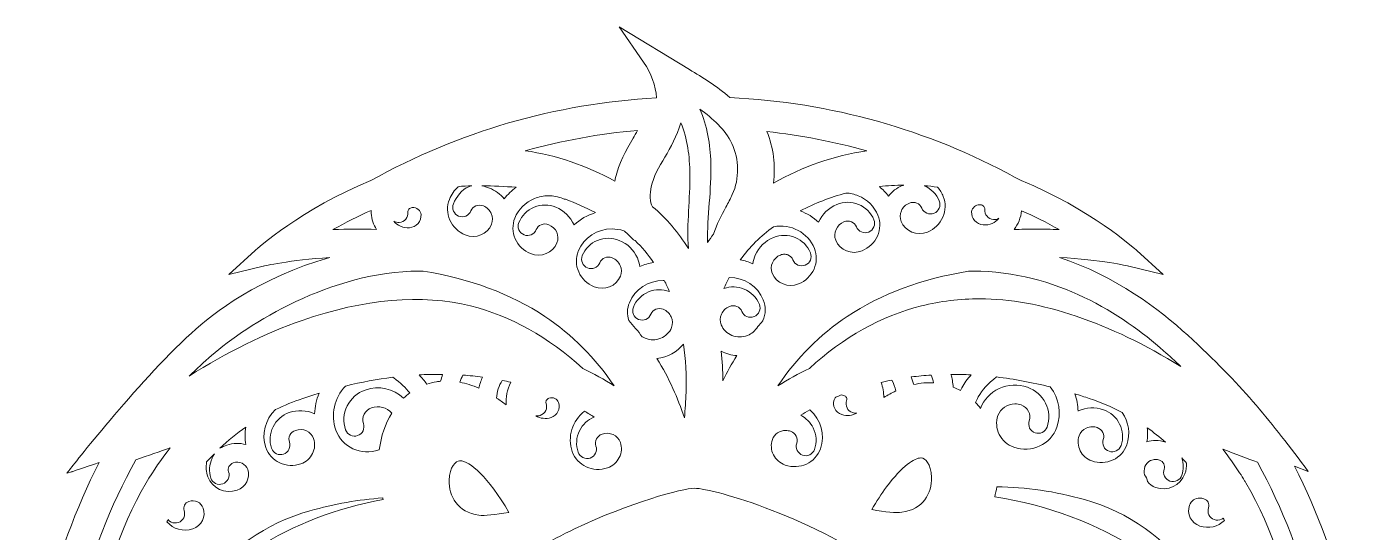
# Model space of a CAD drawing. Header units: millimetres. Extents: x 12 to 1208, y -339 to -12.
# Drawn here: x 608.5 to 892.7, y -125.5 to -18.2 of the extents above; entities that cross this region are included whole.
import ezdxf

# ---------------------------------------------------------------- set-up
doc = ezdxf.new("R2010")
doc.units = ezdxf.units.MM
doc.header["$MEASUREMENT"] = 0
doc.layers.add('Layer 4', color=7, linetype='Continuous')

msp = doc.modelspace()

# ---------------------------------------------------------------- linework, layer by layer
at = {"layer": 'Layer 4', "lineweight": 0}
for points, knots in [([(877.74, -111.47), (877.74, -111.47), (880.64, -112.56), (880.64, -112.56), (880.64, -112.56), (879.96, -111.66), (879.96, -111.66), (871.88, -101), (866.74, -94.44), (855.02, -83.66), (849.1, -78.2), (839.69, -71.08), (827.78, -67.14), (836.58, -67.58), (842.44, -68.99), (842.5, -69.01), (842.5, -69.01), (849.83, -70.79), (849.83, -70.79), (849.83, -70.79), (844.19, -65.65), (844.19, -65.65), (844.09, -65.56), (834.01, -56.55), (819.68, -50.83), (819.68, -50.83), (818.4, -50.13), (818.4, -50.13), (799.67, -39.94), (779.28, -34.24), (757.79, -33.17), (755.04, -30.76), (751.95, -28.89), (749.23, -27.24), (749.23, -27.24), (734.27, -18.16), (734.27, -18.16), (734.27, -18.16), (739.48, -25.68), (739.48, -25.68), (741.1, -28.02), (742.06, -30.7), (742.2, -33.24), (720.65, -34.48), (700.26, -40.4), (681.57, -50.81), (667.04, -56.6), (657.11, -65.56), (657.01, -65.65), (657.01, -65.65), (651.37, -70.79), (651.37, -70.79), (651.37, -70.79), (658.7, -69.01), (658.7, -69.01), (658.76, -68.99), (664.38, -67.65), (672.82, -67.18), (657.94, -71.33), (648.11, -78.89), (643.43, -83.2), (631.61, -94.08), (617.8, -111.94), (617.66, -112.11), (617.66, -112.11), (617, -112.97), (617, -112.97), (617, -112.97), (618.02, -112.63), (618.02, -112.63), (618.02, -112.63), (620.41, -111.82), (623.87, -110.65), (613.79, -130.41), (608.47, -152.68), (608.47, -175.11), (608.47, -213.08), (623.25, -248.77), (650.1, -275.61), (670.59, -296.11), (696.36, -309.68), (724.62, -314.87), (736.82, -323.31), (750.3, -331.19), (750.44, -331.27), (750.44, -331.27), (750.59, -331.36), (750.59, -331.36), (750.59, -331.36), (750.75, -331.28), (750.75, -331.28), (750.88, -331.22), (763.84, -324.64), (777.53, -314.69), (805.41, -309.37), (830.85, -295.86), (851.1, -275.61), (877.94, -248.77), (892.73, -213.08), (892.73, -175.11), (892.73, -152.68), (887.69, -131.28), (877.74, -111.47)], [0, 0, 0, 0, 1, 1, 1, 2, 2, 2, 3, 3, 3, 4, 4, 4, 5, 5, 5, 6, 6, 6, 7, 7, 7, 8, 8, 8, 9, 9, 9, 10, 10, 10, 11, 11, 11, 12, 12, 12, 13, 13, 13, 14, 14, 14, 15, 15, 15, 16, 16, 16, 17, 17, 17, 18, 18, 18, 19, 19, 19, 20, 20, 20, 21, 21, 21, 22, 22, 22, 23, 23, 23, 24, 24, 24, 25, 25, 25, 26, 26, 26, 27, 27, 27, 28, 28, 28, 29, 29, 29, 30, 30, 30, 31, 31, 31, 32, 32, 32, 33, 33, 33, 34, 34, 34, 34]), ([(758.21, -42.94), (758.21, -42.94), (758.21, -42.94), (758.21, -42.94), (759.81, -46.27), (759.84, -50.42), (758.31, -53.78), (757.92, -54.63), (757.42, -55.56), (756.93, -56.46), (755.97, -58.26), (754.97, -60.12), (754.3, -62.2), (753.86, -62.78), (753.43, -63.38), (753.02, -63.99), (752.99, -58.35), (753.89, -52.73), (753.75, -47.03), (753.66, -43.22), (753, -39.17), (751.4, -35.63), (754.18, -37.62), (756.78, -39.98), (758.21, -42.94)], [0, 0, 0, 0, 1, 1, 1, 2, 2, 2, 3, 3, 3, 4, 4, 4, 5, 5, 5, 6, 6, 6, 7, 7, 7, 8, 8, 8, 8]), ([(741.08, -52.11), (741.52, -50.06), (742.77, -47.91), (743.98, -45.84), (745.21, -43.72), (746.58, -41.35), (747.37, -38.57), (748.8, -41.91), (749.26, -45.72), (749.3, -49.4), (749.37, -54.6), (748.59, -59.98), (748.98, -65.21), (746.88, -61.86), (744.34, -58.89), (741.39, -56.36), (740.68, -55.5), (740.78, -53.54), (741.08, -52.11)], [0, 0, 0, 0, 1, 1, 1, 2, 2, 2, 3, 3, 3, 4, 4, 4, 5, 5, 5, 6, 6, 6, 6]), ([(738.19, -40.15), (737.87, -40.74), (737.54, -41.31), (737.23, -41.84), (735.72, -44.44), (734.15, -47.13), (733.45, -50.43), (733.41, -50.59), (733.38, -50.75), (733.35, -50.91), (727.32, -47.61), (720.95, -45.45), (714.33, -44.48), (722.1, -42.33), (730.1, -40.88), (738.19, -40.15)], [0, 0, 0, 0, 1, 1, 1, 2, 2, 2, 3, 3, 3, 4, 4, 4, 5, 5, 5, 5]), ([(786.87, -44.48), (779.95, -45.5), (773.3, -47.81), (767.03, -51.37), (767.53, -47.64), (767.05, -43.78), (765.65, -40.41), (772.82, -41.2), (779.93, -42.56), (786.87, -44.48)], [0, 0, 0, 0, 1, 1, 1, 2, 2, 2, 3, 3, 3, 3]), ([(698.24, -54.81), (698.66, -53.77), (699.29, -52.86), (700.11, -52.11), (701.07, -52), (702.02, -51.94), (702.96, -51.92), (702.76, -51.97), (702.55, -52.03), (702.35, -52.11), (700.86, -52.73), (699.68, -54.26), (699.08, -55.75), (698.88, -56.24), (698.89, -56.79), (699.1, -57.28), (699.31, -57.77), (699.69, -58.15), (700.19, -58.35), (700.68, -58.55), (701.23, -58.55), (701.72, -58.34), (702.21, -58.13), (702.59, -57.74), (702.79, -57.25), (702.99, -56.77), (703.36, -56.4), (703.85, -56.2), (704.35, -55.99), (704.92, -55.99), (705.44, -56.2), (706.2, -56.51), (706.8, -57.09), (707.13, -57.83), (707.46, -58.56), (707.47, -59.36), (707.18, -60.09), (706.32, -62.23), (703.81, -63.24), (701.59, -62.34), (700.11, -61.75), (698.95, -60.63), (698.32, -59.19), (697.7, -57.78), (697.67, -56.22), (698.24, -54.81)], [0, 0, 0, 0, 1, 1, 1, 2, 2, 2, 3, 3, 3, 4, 4, 4, 5, 5, 5, 6, 6, 6, 7, 7, 7, 8, 8, 8, 9, 9, 9, 10, 10, 10, 11, 11, 11, 12, 12, 12, 13, 13, 13, 14, 14, 14, 15, 15, 15, 15]), ([(712.44, -52.2), (711.46, -52.9), (710.6, -53.73), (709.88, -54.7), (709.11, -53.73), (707.89, -52.88), (706.72, -52.41), (706.17, -52.19), (705.64, -52.01), (705.11, -51.9), (707.53, -51.94), (709.93, -52.11), (712.44, -52.2)], [0, 0, 0, 0, 1, 1, 1, 2, 2, 2, 3, 3, 3, 4, 4, 4, 4]), ([(789.22, -58.19), (789.79, -59.6), (789.76, -61.16), (789.13, -62.59), (788.5, -64.02), (787.34, -65.13), (785.87, -65.73), (783.65, -66.62), (781.14, -65.61), (780.28, -63.47), (779.67, -61.96), (780.45, -60.22), (782.02, -59.58), (782.28, -59.48), (782.56, -59.43), (782.83, -59.43), (783.09, -59.43), (783.36, -59.48), (783.61, -59.58), (784.1, -59.78), (784.47, -60.15), (784.67, -60.63), (785.08, -61.65), (786.25, -62.15), (787.27, -61.74), (787.76, -61.54), (788.15, -61.16), (788.36, -60.66), (788.57, -60.17), (788.57, -59.63), (788.37, -59.13), (787.78, -57.65), (786.62, -56.49), (785.13, -55.88), (783.65, -55.27), (782.02, -55.27), (780.53, -55.88), (780.53, -55.88), (780.53, -55.88), (780.52, -55.88), (778.76, -56.59), (777.38, -57.96), (776.65, -59.65), (775.52, -58.61), (774.19, -57.79), (772.73, -57.24), (775.87, -55.63), (779.13, -54.36), (782.45, -53.46), (783.35, -53.5), (784.23, -53.7), (785.07, -54.04), (786.98, -54.83), (788.46, -56.3), (789.22, -58.19)], [0, 0, 0, 0, 1, 1, 1, 2, 2, 2, 3, 3, 3, 4, 4, 4, 5, 5, 5, 6, 6, 6, 7, 7, 7, 8, 8, 8, 9, 9, 9, 10, 10, 10, 11, 11, 11, 12, 12, 12, 13, 13, 13, 14, 14, 14, 15, 15, 15, 16, 16, 16, 17, 17, 17, 18, 18, 18, 18]), ([(794.73, -51.78), (794.62, -51.81), (794.52, -51.85), (794.41, -51.89), (793.24, -52.37), (792.23, -53.13), (791.47, -54.1), (790.91, -53.36), (790.26, -52.69), (789.54, -52.1), (791.26, -51.9), (793, -51.79), (794.73, -51.78)], [0, 0, 0, 0, 1, 1, 1, 2, 2, 2, 3, 3, 3, 4, 4, 4, 4]), ([(795.91, -55.6), (796.17, -55.5), (796.44, -55.44), (796.71, -55.44), (796.98, -55.44), (797.25, -55.49), (797.5, -55.6), (797.98, -55.8), (798.36, -56.17), (798.55, -56.65), (798.75, -57.14), (799.13, -57.53), (799.62, -57.74), (800.12, -57.95), (800.66, -57.95), (801.15, -57.75), (801.65, -57.55), (802.04, -57.17), (802.25, -56.68), (802.46, -56.19), (802.46, -55.65), (802.26, -55.15), (801.67, -53.68), (800.53, -52.53), (799.06, -51.91), (800, -51.98), (800.95, -52.08), (801.9, -52.2), (802.4, -52.8), (802.81, -53.47), (803.11, -54.21), (803.68, -55.62), (803.65, -57.18), (803.02, -58.59), (802.39, -60.03), (801.23, -61.15), (799.76, -61.74), (797.54, -62.64), (795.03, -61.63), (794.16, -59.49), (793.87, -58.76), (793.89, -57.96), (794.21, -57.23), (794.54, -56.49), (795.14, -55.91), (795.91, -55.6)], [0, 0, 0, 0, 1, 1, 1, 2, 2, 2, 3, 3, 3, 4, 4, 4, 5, 5, 5, 6, 6, 6, 7, 7, 7, 8, 8, 8, 9, 9, 9, 10, 10, 10, 11, 11, 11, 12, 12, 12, 13, 13, 13, 14, 14, 14, 15, 15, 15, 15]), ([(687.58, -59.7), (688.68, -59.61), (689.5, -58.64), (689.41, -57.54), (689.39, -57.3), (689.47, -57.08), (689.63, -56.89), (689.81, -56.69), (690.05, -56.56), (690.33, -56.54), (690.8, -56.5), (691.26, -56.65), (691.62, -56.94), (691.96, -57.22), (692.17, -57.62), (692.2, -58.05), (692.26, -58.72), (692.04, -59.38), (691.58, -59.9), (691.12, -60.44), (690.46, -60.76), (689.74, -60.82), (688.41, -60.93), (687.17, -60.37), (686.4, -59.43), (686.75, -59.63), (687.15, -59.73), (687.58, -59.7)], [0, 0, 0, 0, 1, 1, 1, 2, 2, 2, 3, 3, 3, 4, 4, 4, 5, 5, 5, 6, 6, 6, 7, 7, 7, 8, 8, 8, 9, 9, 9, 9]), ([(716.28, -54.64), (717.24, -54.24), (718.26, -54.05), (719.29, -54.05), (720.31, -54.05), (721.34, -54.25), (722.33, -54.64), (722.51, -54.72), (722.7, -54.76), (722.9, -54.78), (725.04, -55.57), (727.15, -56.53), (729.22, -57.63), (727.53, -58.16), (725.98, -59.05), (724.7, -60.24), (723.96, -58.56), (722.58, -57.19), (720.82, -56.47), (719.33, -55.87), (717.69, -55.88), (716.22, -56.48), (714.72, -57.09), (713.57, -58.25), (712.97, -59.73), (712.77, -60.23), (712.77, -60.77), (712.98, -61.26), (713.19, -61.76), (713.58, -62.14), (714.08, -62.34), (715.1, -62.75), (716.27, -62.25), (716.68, -61.23), (716.87, -60.75), (717.25, -60.38), (717.73, -60.18), (718.24, -59.97), (718.8, -59.97), (719.32, -60.18), (720.89, -60.82), (721.68, -62.56), (721.07, -64.07), (720.21, -66.21), (717.7, -67.22), (715.48, -66.33), (714, -65.73), (712.85, -64.62), (712.21, -63.19), (711.59, -61.76), (711.55, -60.2), (712.12, -58.79), (712.89, -56.9), (714.36, -55.43), (716.28, -54.64)], [0, 0, 0, 0, 1, 1, 1, 2, 2, 2, 3, 3, 3, 4, 4, 4, 5, 5, 5, 6, 6, 6, 7, 7, 7, 8, 8, 8, 9, 9, 9, 10, 10, 10, 11, 11, 11, 12, 12, 12, 13, 13, 13, 14, 14, 14, 15, 15, 15, 16, 16, 16, 17, 17, 17, 18, 18, 18, 18]), ([(809.14, -57.45), (809.18, -57.02), (809.39, -56.62), (809.73, -56.34), (810.05, -56.08), (810.45, -55.94), (810.86, -55.94), (810.92, -55.94), (810.97, -55.94), (811.02, -55.94), (811.29, -55.97), (811.54, -56.09), (811.71, -56.29), (811.88, -56.48), (811.95, -56.7), (811.93, -56.94), (811.84, -58.04), (812.67, -59.01), (813.77, -59.1), (814.19, -59.13), (814.6, -59.03), (814.94, -58.83), (814.17, -59.77), (812.94, -60.33), (811.61, -60.22), (810.88, -60.16), (810.23, -59.84), (809.76, -59.3), (809.31, -58.78), (809.09, -58.12), (809.14, -57.45)], [0, 0, 0, 0, 1, 1, 1, 2, 2, 2, 3, 3, 3, 4, 4, 4, 5, 5, 5, 6, 6, 6, 7, 7, 7, 8, 8, 8, 9, 9, 9, 10, 10, 10, 10]), ([(681.58, -57.18), (681.59, -57.37), (681.59, -57.57), (681.61, -57.77), (681.71, -59.01), (682.11, -60.18), (682.76, -61.2), (679.63, -61.08), (676.57, -61.1), (673.49, -61.24), (676.17, -59.71), (678.88, -58.35), (681.58, -57.18)], [0, 0, 0, 0, 1, 1, 1, 2, 2, 2, 3, 3, 3, 4, 4, 4, 4]), ([(819.73, -57.22), (822.39, -58.38), (825.06, -59.73), (827.7, -61.24), (826, -61.16), (824.3, -61.12), (822.61, -61.12), (821.12, -61.12), (819.63, -61.15), (818.15, -61.21), (819.04, -60.07), (819.6, -58.69), (819.73, -57.22)], [0, 0, 0, 0, 1, 1, 1, 2, 2, 2, 3, 3, 3, 4, 4, 4, 4]), ([(738.68, -69.09), (738.6, -68.45), (738.42, -67.83), (738.16, -67.24), (737.41, -65.54), (736.04, -64.21), (734.3, -63.51), (732.8, -62.9), (731.17, -62.91), (729.69, -63.51), (728.2, -64.12), (727.05, -65.28), (726.45, -66.76), (726.03, -67.79), (726.53, -68.95), (727.55, -69.37), (728.04, -69.57), (728.59, -69.56), (729.08, -69.36), (729.57, -69.15), (729.95, -68.76), (730.16, -68.26), (730.35, -67.79), (730.72, -67.41), (731.21, -67.21), (731.72, -67), (732.28, -67.01), (732.8, -67.22), (733.57, -67.53), (734.17, -68.11), (734.5, -68.85), (734.82, -69.58), (734.84, -70.38), (734.54, -71.1), (733.68, -73.24), (731.17, -74.25), (728.95, -73.36), (727.47, -72.76), (726.31, -71.64), (725.68, -70.21), (725.06, -68.79), (725.03, -67.23), (725.6, -65.82), (726.79, -62.88), (729.67, -61.08), (732.76, -61.08), (733.59, -61.08), (734.43, -61.21), (735.25, -61.47), (735.44, -61.62), (735.63, -61.77), (735.81, -61.92), (735.81, -61.92), (737.07, -63.15), (737.07, -63.15), (737.23, -63.32), (737.43, -63.45), (737.65, -63.55), (739.09, -64.94), (740.41, -66.5), (741.59, -68.19), (740.58, -68.37), (739.61, -68.67), (738.68, -69.09)], [0, 0, 0, 0, 1, 1, 1, 2, 2, 2, 3, 3, 3, 4, 4, 4, 5, 5, 5, 6, 6, 6, 7, 7, 7, 8, 8, 8, 9, 9, 9, 10, 10, 10, 11, 11, 11, 12, 12, 12, 13, 13, 13, 14, 14, 14, 15, 15, 15, 16, 16, 16, 17, 17, 17, 18, 18, 18, 19, 19, 19, 20, 20, 20, 21, 21, 21, 21]), ([(767.08, -60.63), (770.76, -59.93), (774.38, -61.84), (775.74, -65.22), (776.31, -66.63), (776.28, -68.19), (775.66, -69.61), (775.03, -71.04), (773.87, -72.16), (772.39, -72.76), (770.17, -73.65), (767.66, -72.64), (766.8, -70.5), (766.51, -69.78), (766.52, -68.98), (766.84, -68.25), (767.17, -67.51), (767.78, -66.93), (768.55, -66.62), (768.81, -66.51), (769.08, -66.46), (769.35, -66.46), (769.62, -66.46), (769.88, -66.51), (770.13, -66.61), (770.62, -66.81), (771, -67.19), (771.19, -67.66), (771.39, -68.16), (771.77, -68.55), (772.26, -68.76), (772.76, -68.96), (773.3, -68.97), (773.79, -68.77), (774.82, -68.36), (775.31, -67.19), (774.9, -66.16), (774.3, -64.68), (773.15, -63.53), (771.65, -62.91), (770.18, -62.31), (768.54, -62.31), (767.05, -62.91), (765.31, -63.61), (763.93, -64.94), (763.18, -66.64), (762.92, -67.23), (762.75, -67.86), (762.66, -68.49), (761.81, -68.1), (760.92, -67.82), (760.01, -67.64), (761.98, -64.93), (764.35, -62.57), (767.08, -60.63)], [0, 0, 0, 0, 1, 1, 1, 2, 2, 2, 3, 3, 3, 4, 4, 4, 5, 5, 5, 6, 6, 6, 7, 7, 7, 8, 8, 8, 9, 9, 9, 10, 10, 10, 11, 11, 11, 12, 12, 12, 13, 13, 13, 14, 14, 14, 15, 15, 15, 16, 16, 16, 17, 17, 17, 18, 18, 18, 18]), ([(647.73, -87.95), (655.34, -81.3), (673.18, -70.05), (691.79, -70.05), (692.07, -70.05), (692.36, -70.06), (692.62, -70.06), (702.55, -71.61), (711.25, -74.84), (718.5, -79.68), (724.27, -83.53), (729.21, -88.47), (733.22, -94.41), (731.09, -93.05), (728.85, -91.8), (726.53, -90.69), (719.28, -84.03), (711.27, -79.57), (702.74, -77.43), (692.48, -74.85), (680.1, -75.92), (666.93, -80.51), (659.07, -83.25), (650.92, -87.27), (642.96, -92.32), (644.53, -90.82), (646.13, -89.34), (647.73, -87.95)], [0, 0, 0, 0, 1, 1, 1, 2, 2, 2, 3, 3, 3, 4, 4, 4, 5, 5, 5, 6, 6, 6, 7, 7, 7, 8, 8, 8, 9, 9, 9, 9]), ([(808.67, -70.07), (808.93, -70.06), (809.18, -70.05), (809.43, -70.05), (827.07, -70.05), (841.18, -79.25), (849.91, -86.96), (851.13, -88.03), (852.36, -89.16), (853.59, -90.3), (838.47, -80.97), (823.58, -75.91), (810.89, -75.91), (806.66, -75.91), (802.48, -76.42), (798.47, -77.43), (789.93, -79.57), (781.93, -84.03), (774.68, -90.69), (772.36, -91.8), (770.12, -93.05), (767.99, -94.41), (772, -88.47), (776.93, -83.53), (782.7, -79.68), (789.93, -74.86), (798.6, -71.62), (808.47, -70.07), (808.47, -70.07), (808.67, -70.07), (808.67, -70.07)], [0, 0, 0, 0, 1, 1, 1, 2, 2, 2, 3, 3, 3, 4, 4, 4, 5, 5, 5, 6, 6, 6, 7, 7, 7, 8, 8, 8, 9, 9, 9, 10, 10, 10, 10]), ([(738.4, -80.3), (739.42, -80.71), (740.59, -80.22), (741.01, -79.19), (741.2, -78.72), (741.58, -78.34), (742.07, -78.14), (742.57, -77.94), (743.13, -77.94), (743.65, -78.15), (744.41, -78.46), (745.02, -79.04), (745.35, -79.78), (745.67, -80.51), (745.69, -81.31), (745.4, -82.03), (744.98, -83.06), (744.17, -83.87), (743.12, -84.29), (742.06, -84.73), (740.88, -84.73), (739.8, -84.29), (739.61, -84.21), (739.41, -84.12), (739.19, -84), (738.28, -82.79), (737.31, -81.62), (736.3, -80.5), (735.91, -79.25), (735.96, -77.96), (736.45, -76.75), (737.61, -73.89), (740.49, -72.02), (743.63, -72.02), (743.71, -72.02), (743.79, -72.02), (743.87, -72.02), (744.26, -72.78), (744.62, -73.56), (744.96, -74.37), (743.52, -73.84), (741.95, -73.87), (740.53, -74.45), (739.04, -75.07), (737.89, -76.22), (737.3, -77.7), (736.88, -78.72), (737.38, -79.89), (738.4, -80.3)], [0, 0, 0, 0, 1, 1, 1, 2, 2, 2, 3, 3, 3, 4, 4, 4, 5, 5, 5, 6, 6, 6, 7, 7, 7, 8, 8, 8, 9, 9, 9, 10, 10, 10, 11, 11, 11, 12, 12, 12, 13, 13, 13, 14, 14, 14, 15, 15, 15, 16, 16, 16, 16]), ([(758.22, -83.69), (757.17, -83.27), (756.36, -82.46), (755.95, -81.43), (755.66, -80.71), (755.67, -79.91), (756, -79.18), (756.33, -78.44), (756.93, -77.86), (757.7, -77.55), (757.96, -77.44), (758.23, -77.39), (758.5, -77.39), (758.76, -77.39), (759.03, -77.44), (759.28, -77.54), (759.77, -77.74), (760.15, -78.12), (760.34, -78.6), (760.75, -79.62), (761.92, -80.11), (762.94, -79.7), (763.96, -79.29), (764.46, -78.12), (764.05, -77.1), (763.45, -75.62), (762.3, -74.47), (760.81, -73.85), (759.44, -73.28), (757.93, -73.24), (756.53, -73.72), (756.88, -72.93), (757.25, -72.16), (757.65, -71.42), (760.84, -71.37), (763.72, -73.24), (764.89, -76.16), (765.46, -77.57), (765.43, -79.12), (764.81, -80.54), (764.79, -80.59), (764.77, -80.64), (764.74, -80.68), (764.07, -81.43), (763.41, -82.22), (762.77, -83.01), (762.38, -83.29), (761.97, -83.52), (761.54, -83.69), (760.46, -84.13), (759.28, -84.13), (758.22, -83.69)], [0, 0, 0, 0, 1, 1, 1, 2, 2, 2, 3, 3, 3, 4, 4, 4, 5, 5, 5, 6, 6, 6, 7, 7, 7, 8, 8, 8, 9, 9, 9, 10, 10, 10, 11, 11, 11, 12, 12, 12, 13, 13, 13, 14, 14, 14, 15, 15, 15, 16, 16, 16, 17, 17, 17, 17]), ([(747.95, -85.52), (748.4, -88.77), (748.58, -92.21), (748.48, -95.79), (748.43, -97.56), (748.31, -99.38), (748.13, -101.23), (747.41, -99.06), (746.6, -96.97), (745.69, -94.97), (744.69, -92.75), (743.56, -90.61), (742.31, -88.57), (744.57, -88.35), (746.59, -87.24), (747.95, -85.52)], [0, 0, 0, 0, 1, 1, 1, 2, 2, 2, 3, 3, 3, 4, 4, 4, 5, 5, 5, 5]), ([(759.25, -87.99), (758.18, -89.7), (757.19, -91.48), (756.29, -93.32), (756.28, -91.18), (756.17, -89.08), (755.97, -87.05), (756.98, -87.58), (758.1, -87.91), (759.25, -87.99)], [0, 0, 0, 0, 1, 1, 1, 2, 2, 2, 3, 3, 3, 3]), ([(688.49, -97.04), (686.38, -94.99), (683.25, -94.28), (680.36, -95.29), (678.67, -95.88), (677.31, -97.08), (676.52, -98.68), (675.72, -100.28), (675.61, -102.08), (676.19, -103.74), (676.37, -104.25), (676.73, -104.66), (677.21, -104.89), (677.69, -105.12), (678.24, -105.15), (678.74, -104.97), (679.24, -104.8), (679.65, -104.44), (679.88, -103.96), (680.11, -103.47), (680.14, -102.93), (679.97, -102.43), (679.49, -101.07), (680.26, -99.56), (681.68, -99.06), (683.25, -98.52), (684.97, -98.99), (685.97, -100.2), (684.62, -102.42), (683.71, -105.09), (683.33, -107.98), (683.3, -107.99), (683.27, -108), (683.24, -108.02), (679.48, -109.33), (675.38, -107.43), (674.11, -103.79), (672.98, -100.55), (673.77, -96.99), (676.17, -94.44), (679.54, -93.62), (682.91, -93), (686.21, -92.59), (686.21, -92.59), (686.22, -92.59), (686.22, -92.59), (686.27, -92.62), (686.33, -92.66), (686.42, -92.72), (687.85, -93.77), (688.98, -94.82), (689.84, -95.92), (689.37, -96.26), (688.92, -96.64), (688.49, -97.04)], [0, 0, 0, 0, 1, 1, 1, 2, 2, 2, 3, 3, 3, 4, 4, 4, 5, 5, 5, 6, 6, 6, 7, 7, 7, 8, 8, 8, 9, 9, 9, 10, 10, 10, 11, 11, 11, 12, 12, 12, 13, 13, 13, 14, 14, 14, 15, 15, 15, 16, 16, 16, 17, 17, 17, 18, 18, 18, 18]), ([(693.44, -94.05), (692.96, -93.37), (692.41, -92.72), (691.78, -92.08), (693.23, -92), (694.66, -91.96), (696.06, -91.96), (696.29, -91.96), (696.54, -91.96), (696.78, -91.96), (696.62, -92.43), (696.48, -92.93), (696.37, -93.44), (696.07, -93.46), (695.77, -93.5), (695.48, -93.55), (694.79, -93.66), (694.1, -93.83), (693.44, -94.05)], [0, 0, 0, 0, 1, 1, 1, 2, 2, 2, 3, 3, 3, 4, 4, 4, 5, 5, 5, 6, 6, 6, 6]), ([(700.44, -93.64), (700.6, -93.09), (700.83, -92.58), (701.1, -92.13), (702.49, -92.23), (703.88, -92.37), (705.27, -92.56), (704.92, -93.31), (704.66, -94.11), (704.48, -94.92), (703.12, -94.32), (701.76, -93.89), (700.44, -93.64)], [0, 0, 0, 0, 1, 1, 1, 2, 2, 2, 3, 3, 3, 4, 4, 4, 4]), ([(710.28, -98.44), (709.59, -97.92), (708.91, -97.43), (708.23, -96.99), (708.31, -95.67), (708.74, -94.35), (709.44, -93.25), (710.06, -93.37), (710.66, -93.5), (711.25, -93.63), (710.47, -95.27), (710.15, -96.87), (710.28, -98.44)], [0, 0, 0, 0, 1, 1, 1, 2, 2, 2, 3, 3, 3, 4, 4, 4, 4]), ([(789.9, -93.66), (790.66, -93.49), (791.43, -93.32), (792.21, -93.17), (792.6, -93.9), (792.87, -94.68), (793.01, -95.49), (792.17, -95.89), (791.32, -96.35), (790.46, -96.88), (790.48, -95.79), (790.29, -94.7), (789.9, -93.66)], [0, 0, 0, 0, 1, 1, 1, 2, 2, 2, 3, 3, 3, 4, 4, 4, 4]), ([(796.83, -94.14), (796.7, -93.59), (796.53, -93.04), (796.32, -92.51), (797.71, -92.34), (799.13, -92.2), (800.55, -92.11), (800.78, -92.61), (800.96, -93.16), (801.07, -93.75), (799.69, -93.67), (798.27, -93.8), (796.83, -94.14)], [0, 0, 0, 0, 1, 1, 1, 2, 2, 2, 3, 3, 3, 4, 4, 4, 4]), ([(804.75, -91.96), (806.15, -91.95), (807.58, -91.99), (809.02, -92.06), (808.23, -92.94), (807.58, -93.85), (807.04, -94.81), (806.93, -95), (806.83, -95.2), (806.74, -95.4), (806.24, -95.12), (805.73, -94.87), (805.2, -94.66), (805.16, -93.73), (805, -92.82), (804.75, -91.96)], [0, 0, 0, 0, 1, 1, 1, 2, 2, 2, 3, 3, 3, 4, 4, 4, 5, 5, 5, 5]), ([(821.46, -103.36), (821.7, -103.84), (822.1, -104.2), (822.6, -104.37), (823.11, -104.55), (823.65, -104.52), (824.13, -104.29), (824.62, -104.06), (824.98, -103.65), (825.15, -103.15), (825.74, -101.48), (825.62, -99.68), (824.83, -98.08), (824.04, -96.48), (822.67, -95.28), (820.98, -94.69), (818.99, -93.99), (816.86, -94.1), (814.96, -94.99), (813.13, -95.85), (811.74, -97.34), (811.03, -99.2), (810.7, -98.76), (810.35, -98.34), (809.98, -97.95), (810.13, -97.55), (810.32, -97.15), (810.53, -96.76), (811.36, -95.28), (812.63, -93.89), (814.41, -92.52), (818.14, -92.96), (821.98, -93.67), (825.85, -94.64), (827.73, -97.13), (828.25, -100.3), (827.24, -103.19), (825.96, -106.83), (821.87, -108.73), (818.1, -107.42), (816.73, -106.94), (815.63, -105.97), (815, -104.7), (814.37, -103.44), (814.28, -102.03), (814.73, -100.73), (815.27, -99.19), (816.74, -98.24), (818.33, -98.24), (818.77, -98.24), (819.22, -98.31), (819.66, -98.46), (821.08, -98.96), (821.85, -100.47), (821.38, -101.83), (821.2, -102.33), (821.23, -102.87), (821.46, -103.36)], [0, 0, 0, 0, 1, 1, 1, 2, 2, 2, 3, 3, 3, 4, 4, 4, 5, 5, 5, 6, 6, 6, 7, 7, 7, 8, 8, 8, 9, 9, 9, 10, 10, 10, 11, 11, 11, 12, 12, 12, 13, 13, 13, 14, 14, 14, 15, 15, 15, 16, 16, 16, 17, 17, 17, 18, 18, 18, 19, 19, 19, 19]), ([(660.47, -107.67), (660.65, -108.18), (661.01, -108.59), (661.49, -108.82), (661.98, -109.05), (662.52, -109.08), (663.02, -108.9), (663.53, -108.73), (663.93, -108.37), (664.16, -107.89), (664.4, -107.4), (664.43, -106.86), (664.25, -106.36), (664.08, -105.88), (664.12, -105.36), (664.35, -104.89), (664.59, -104.41), (665.01, -104.04), (665.53, -103.86), (666.31, -103.59), (667.14, -103.63), (667.87, -103.97), (668.59, -104.3), (669.12, -104.88), (669.37, -105.61), (669.74, -106.65), (669.66, -107.77), (669.16, -108.77), (668.65, -109.79), (667.77, -110.57), (666.68, -110.95), (665.18, -111.47), (663.59, -111.39), (662.18, -110.74), (660.78, -110.09), (659.74, -108.94), (659.25, -107.52), (658.26, -104.7), (659.08, -101.54), (661.32, -99.45), (663.17, -98.55), (665.1, -97.76), (667.08, -97.08), (668.23, -96.69), (669.39, -96.32), (670.54, -95.97), (669.98, -97.38), (669.67, -98.87), (669.61, -100.36), (669.6, -100.36), (669.58, -100.35), (669.57, -100.34), (667.88, -99.56), (665.98, -99.46), (664.22, -100.08), (662.7, -100.61), (661.48, -101.68), (660.77, -103.11), (660.05, -104.55), (659.95, -106.17), (660.47, -107.67)], [0, 0, 0, 0, 1, 1, 1, 2, 2, 2, 3, 3, 3, 4, 4, 4, 5, 5, 5, 6, 6, 6, 7, 7, 7, 8, 8, 8, 9, 9, 9, 10, 10, 10, 11, 11, 11, 12, 12, 12, 13, 13, 13, 14, 14, 14, 15, 15, 15, 16, 16, 16, 17, 17, 17, 18, 18, 18, 19, 19, 19, 20, 20, 20, 20]), ([(782.67, -99.06), (782.9, -99.54), (783.31, -99.9), (783.81, -100.08), (784.12, -100.18), (784.44, -100.22), (784.75, -100.17), (783.83, -100.74), (782.66, -100.9), (781.54, -100.51), (780.2, -100.04), (779.48, -98.63), (779.93, -97.36), (780, -97.14), (780.12, -96.96), (780.28, -96.8), (780.65, -96.64), (781.02, -96.48), (781.4, -96.33), (781.6, -96.33), (781.8, -96.36), (782, -96.43), (782.24, -96.51), (782.43, -96.68), (782.54, -96.9), (782.64, -97.11), (782.66, -97.32), (782.58, -97.53), (782.41, -98.03), (782.44, -98.58), (782.67, -99.06)], [0, 0, 0, 0, 1, 1, 1, 2, 2, 2, 3, 3, 3, 4, 4, 4, 5, 5, 5, 6, 6, 6, 7, 7, 7, 8, 8, 8, 9, 9, 9, 10, 10, 10, 10]), ([(837.18, -107.29), (837.41, -107.77), (837.82, -108.13), (838.32, -108.3), (838.83, -108.48), (839.37, -108.45), (839.85, -108.22), (840.33, -107.99), (840.69, -107.58), (840.87, -107.08), (841.4, -105.57), (841.29, -103.95), (840.57, -102.51), (839.86, -101.08), (838.64, -100.01), (837.13, -99.48), (835.36, -98.86), (833.46, -98.96), (831.78, -99.74), (831.76, -99.75), (831.75, -99.76), (831.73, -99.76), (831.69, -98.52), (831.47, -97.29), (831.07, -96.1), (832.11, -96.41), (833.13, -96.74), (834.12, -97.08), (836.53, -97.9), (838.87, -98.9), (841.08, -100.05), (842.52, -102.07), (842.9, -104.63), (842.1, -106.92), (841.6, -108.34), (840.56, -109.49), (839.17, -110.14), (837.76, -110.8), (836.16, -110.87), (834.67, -110.35), (833.57, -109.97), (832.69, -109.2), (832.18, -108.18), (831.68, -107.17), (831.61, -106.05), (831.97, -105.01), (832.23, -104.28), (832.76, -103.7), (833.47, -103.37), (833.88, -103.18), (834.32, -103.08), (834.77, -103.08), (835.12, -103.08), (835.47, -103.14), (835.81, -103.26), (836.33, -103.44), (836.75, -103.81), (836.99, -104.29), (837.22, -104.76), (837.26, -105.28), (837.09, -105.76), (836.92, -106.26), (836.95, -106.8), (837.18, -107.29)], [0, 0, 0, 0, 1, 1, 1, 2, 2, 2, 3, 3, 3, 4, 4, 4, 5, 5, 5, 6, 6, 6, 7, 7, 7, 8, 8, 8, 9, 9, 9, 10, 10, 10, 11, 11, 11, 12, 12, 12, 13, 13, 13, 14, 14, 14, 15, 15, 15, 16, 16, 16, 17, 17, 17, 18, 18, 18, 19, 19, 19, 20, 20, 20, 21, 21, 21, 21]), ([(718.76, -98.13), (718.69, -97.92), (718.71, -97.7), (718.81, -97.5), (718.92, -97.28), (719.11, -97.11), (719.35, -97.03), (719.77, -96.88), (720.23, -96.9), (720.62, -97.09), (721, -97.26), (721.28, -97.57), (721.42, -97.96), (721.86, -99.23), (721.14, -100.64), (719.81, -101.11), (718.69, -101.5), (717.51, -101.34), (716.6, -100.77), (716.91, -100.82), (717.23, -100.78), (717.53, -100.68), (718.04, -100.5), (718.44, -100.14), (718.68, -99.66), (718.91, -99.18), (718.94, -98.63), (718.76, -98.13)], [0, 0, 0, 0, 1, 1, 1, 2, 2, 2, 3, 3, 3, 4, 4, 4, 5, 5, 5, 6, 6, 6, 7, 7, 7, 8, 8, 8, 9, 9, 9, 9]), ([(725.58, -108.5), (725.75, -109.01), (726.11, -109.41), (726.6, -109.64), (727.08, -109.88), (727.62, -109.91), (728.12, -109.73), (728.63, -109.55), (729.03, -109.19), (729.27, -108.71), (729.5, -108.23), (729.53, -107.69), (729.35, -107.18), (729, -106.16), (729.58, -105.03), (730.65, -104.65), (732.25, -104.1), (733.99, -104.89), (734.53, -106.43), (734.89, -107.47), (734.81, -108.6), (734.31, -109.62), (733.8, -110.64), (732.91, -111.42), (731.8, -111.81), (728.72, -112.89), (725.36, -111.34), (724.32, -108.35), (723.24, -105.27), (724.31, -101.83), (726.92, -99.78), (727.61, -100.19), (728.29, -100.6), (728.96, -101.02), (727.61, -101.59), (726.52, -102.61), (725.87, -103.93), (725.15, -105.37), (725.05, -107), (725.58, -108.5)], [0, 0, 0, 0, 1, 1, 1, 2, 2, 2, 3, 3, 3, 4, 4, 4, 5, 5, 5, 6, 6, 6, 7, 7, 7, 8, 8, 8, 9, 9, 9, 10, 10, 10, 11, 11, 11, 12, 12, 12, 13, 13, 13, 13]), ([(772.08, -108.11), (772.31, -108.59), (772.72, -108.95), (773.22, -109.13), (773.73, -109.31), (774.27, -109.28), (774.75, -109.05), (775.23, -108.81), (775.59, -108.41), (775.77, -107.9), (776.29, -106.4), (776.19, -104.77), (775.48, -103.33), (774.9, -102.17), (773.99, -101.24), (772.85, -100.64), (773.49, -100.25), (774.14, -99.87), (774.8, -99.5), (777.15, -101.58), (778.05, -104.82), (777.03, -107.75), (775.98, -110.74), (772.63, -112.29), (769.54, -111.21), (768.44, -110.82), (767.55, -110.04), (767.03, -109.02), (766.53, -108.01), (766.45, -106.87), (766.82, -105.83), (767.24, -104.62), (768.4, -103.88), (769.65, -103.88), (769.99, -103.88), (770.35, -103.93), (770.69, -104.05), (771.77, -104.43), (772.35, -105.56), (771.99, -106.58), (771.82, -107.09), (771.85, -107.63), (772.08, -108.11)], [0, 0, 0, 0, 1, 1, 1, 2, 2, 2, 3, 3, 3, 4, 4, 4, 5, 5, 5, 6, 6, 6, 7, 7, 7, 8, 8, 8, 9, 9, 9, 10, 10, 10, 11, 11, 11, 12, 12, 12, 13, 13, 13, 14, 14, 14, 14]), ([(654.98, -106.88), (653.68, -106.5), (652.3, -106.53), (650.99, -106.99), (650.43, -107.18), (649.93, -107.38), (649.48, -107.66), (651.21, -106.02), (653.05, -104.51), (655, -103.16), (654.79, -104.39), (654.78, -105.65), (654.98, -106.88)], [0, 0, 0, 0, 1, 1, 1, 2, 2, 2, 3, 3, 3, 4, 4, 4, 4]), ([(846.45, -103.33), (847.79, -104.28), (849.07, -105.29), (850.31, -106.37), (849.62, -106.14), (848.9, -106.02), (848.19, -106.02), (847.57, -106.02), (846.96, -106.11), (846.37, -106.28), (846.53, -105.3), (846.56, -104.32), (846.45, -103.33)], [0, 0, 0, 0, 1, 1, 1, 2, 2, 2, 3, 3, 3, 4, 4, 4, 4]), ([(654.76, -270.95), (629.16, -245.35), (615.07, -211.32), (615.07, -175.11), (615.07, -152.33), (620.78, -129.87), (631.61, -110.11), (634.32, -109.18), (636.78, -108.33), (638.95, -107.56), (637.09, -109.88), (635.37, -112.37), (633.82, -115.01), (628.1, -124.72), (624.27, -136.78), (622.44, -150.84), (619.44, -174), (623.66, -207.83), (623.7, -208.17), (623.7, -208.17), (623.98, -210.36), (623.98, -210.36), (624.11, -211.34), (624.94, -212.09), (625.93, -212.11), (625.94, -212.11), (625.96, -212.11), (625.97, -212.11), (626.95, -212.11), (627.77, -211.41), (627.94, -210.44), (627.94, -210.44), (629.03, -204.01), (629.03, -204.01), (629.11, -203.64), (629.84, -200.26), (630.84, -195.97), (631.96, -218.07), (637.66, -236.04), (637.72, -236.25), (637.72, -236.25), (641.98, -249.39), (641.98, -249.39), (642.28, -250.3), (643.18, -250.87), (644.14, -250.76), (645.1, -250.63), (645.83, -249.85), (645.88, -248.88), (645.88, -248.88), (645.98, -247.12), (645.98, -247.12), (645.98, -247.07), (646.21, -243.12), (646.57, -238.21), (650.67, -252.81), (659.08, -264.61), (665.83, -272.28), (669.37, -276.3), (673.37, -280.25), (677.72, -284.03), (677.96, -284.54), (678.4, -284.92), (678.94, -285.08), (687.36, -292.22), (694.12, -296.24), (694.19, -296.28), (694.19, -296.28), (698.98, -299.09), (698.98, -299.09), (699.71, -299.52), (700.64, -299.43), (701.29, -298.87), (701.57, -298.64), (701.77, -298.34), (701.88, -298.01), (703.52, -299.91), (705.22, -301.75), (706.97, -303.49), (687.45, -296.86), (669.48, -285.67), (654.76, -270.95)], [0, 0, 0, 0, 1, 1, 1, 2, 2, 2, 3, 3, 3, 4, 4, 4, 5, 5, 5, 6, 6, 6, 7, 7, 7, 8, 8, 8, 9, 9, 9, 10, 10, 10, 11, 11, 11, 12, 12, 12, 13, 13, 13, 14, 14, 14, 15, 15, 15, 16, 16, 16, 17, 17, 17, 18, 18, 18, 19, 19, 19, 20, 20, 20, 21, 21, 21, 22, 22, 22, 23, 23, 23, 24, 24, 24, 25, 25, 25, 26, 26, 26, 27, 27, 27, 27]), ([(846.43, -270.95), (831.72, -285.66), (813.76, -296.85), (794.25, -303.48), (796, -301.8), (797.69, -300.02), (799.35, -298.1), (799.46, -298.39), (799.65, -298.66), (799.9, -298.88), (800.55, -299.44), (801.48, -299.52), (802.21, -299.09), (802.21, -299.09), (807.01, -296.29), (807.01, -296.29), (807.15, -296.2), (821.93, -287.54), (835.37, -272.28), (842.13, -264.61), (850.53, -252.81), (854.63, -238.21), (855, -243.13), (855.22, -247.06), (855.22, -247.12), (855.22, -247.12), (855.32, -248.91), (855.32, -248.91), (855.38, -249.87), (856.11, -250.66), (857.07, -250.78), (858.04, -250.89), (858.93, -250.31), (859.22, -249.4), (859.22, -249.4), (859.77, -247.69), (859.77, -247.69), (859.86, -247.4), (868.2, -220.8), (870.05, -195.16), (871.57, -201.88), (872.81, -207.81), (872.82, -207.89), (872.82, -207.89), (873.22, -209.78), (873.22, -209.78), (873.41, -210.72), (874.26, -211.4), (875.25, -211.37), (876.23, -211.33), (877.03, -210.6), (877.16, -209.63), (877.16, -209.63), (877.41, -207.72), (877.41, -207.72), (877.46, -207.39), (881.8, -174.26), (878.76, -150.84), (876.93, -136.78), (873.1, -124.72), (867.38, -115.01), (867.32, -114.91), (867.26, -114.8), (867.2, -114.7), (867.2, -114.7), (867.11, -114.55), (867.11, -114.55), (866.81, -113.96), (866.46, -113.4), (866.06, -112.87), (864.94, -111.12), (863.73, -109.44), (862.47, -107.84), (865.14, -108.86), (867.8, -109.86), (869.87, -110.64), (880.51, -130.26), (886.13, -152.55), (886.13, -175.11), (886.13, -211.32), (872.03, -245.35), (846.43, -270.95)], [0, 0, 0, 0, 1, 1, 1, 2, 2, 2, 3, 3, 3, 4, 4, 4, 5, 5, 5, 6, 6, 6, 7, 7, 7, 8, 8, 8, 9, 9, 9, 10, 10, 10, 11, 11, 11, 12, 12, 12, 13, 13, 13, 14, 14, 14, 15, 15, 15, 16, 16, 16, 17, 17, 17, 18, 18, 18, 19, 19, 19, 20, 20, 20, 21, 21, 21, 22, 22, 22, 23, 23, 23, 24, 24, 24, 25, 25, 25, 26, 26, 26, 27, 27, 27, 27]), ([(647.55, -113.98), (647.73, -114.49), (648.09, -114.89), (648.57, -115.12), (649.05, -115.36), (649.59, -115.39), (650.1, -115.21), (650.6, -115.03), (651.01, -114.67), (651.24, -114.19), (651.47, -113.71), (651.5, -113.17), (651.33, -112.66), (651.2, -112.3), (651.23, -111.91), (651.4, -111.55), (651.59, -111.18), (651.91, -110.9), (652.31, -110.76), (652.94, -110.54), (653.61, -110.57), (654.19, -110.85), (654.76, -111.12), (655.19, -111.58), (655.39, -112.16), (656.01, -113.94), (655.01, -115.92), (653.16, -116.56), (650.59, -117.46), (647.79, -116.17), (646.92, -113.69), (646.57, -112.69), (646.48, -111.62), (646.66, -110.57), (647.2, -109.97), (647.75, -109.38), (648.32, -108.81), (648.14, -109.08), (647.97, -109.4), (647.82, -109.77), (647.28, -111.15), (647.07, -112.59), (647.55, -113.98)], [0, 0, 0, 0, 1, 1, 1, 2, 2, 2, 3, 3, 3, 4, 4, 4, 5, 5, 5, 6, 6, 6, 7, 7, 7, 8, 8, 8, 9, 9, 9, 10, 10, 10, 11, 11, 11, 12, 12, 12, 13, 13, 13, 14, 14, 14, 14]), ([(700.46, -110.32), (702.5, -110.32), (706.46, -113.71), (710.87, -121.27), (707.95, -121.8), (705.72, -122.01), (704.5, -121.86), (699.98, -121.3), (698.07, -117.74), (698.18, -114.47), (698.28, -111.5), (699.56, -110.36), (700.4, -110.32), (700.42, -110.32), (700.44, -110.32), (700.46, -110.32)], [0, 0, 0, 0, 1, 1, 1, 2, 2, 2, 3, 3, 3, 4, 4, 4, 5, 5, 5, 5]), ([(791.06, -115.88), (794.41, -111.33), (797.02, -109.71), (798.35, -109.71), (798.37, -109.71), (798.4, -109.71), (798.42, -109.71), (799.25, -109.75), (800.52, -110.89), (800.62, -113.86), (800.73, -117.13), (798.82, -120.69), (794.31, -121.25), (793.08, -121.4), (790.85, -121.19), (787.94, -120.66), (788.97, -118.91), (790.01, -117.31), (791.06, -115.88)], [0, 0, 0, 0, 1, 1, 1, 2, 2, 2, 3, 3, 3, 4, 4, 4, 5, 5, 5, 6, 6, 6, 6]), ([(854.78, -110.84), (854.8, -111.6), (854.68, -112.36), (854.43, -113.09), (853.56, -115.57), (850.76, -116.86), (848.18, -115.96), (847.48, -115.72), (846.89, -115.27), (846.48, -114.72), (846.41, -114.19), (846.18, -113.68), (845.83, -113.28), (845.72, -112.72), (845.75, -112.13), (845.95, -111.56), (846.15, -110.98), (846.58, -110.52), (847.15, -110.25), (847.48, -110.1), (847.83, -110.02), (848.19, -110.02), (848.47, -110.02), (848.76, -110.07), (849.03, -110.16), (849.43, -110.3), (849.76, -110.58), (849.94, -110.95), (850.12, -111.31), (850.14, -111.7), (850.02, -112.06), (849.84, -112.57), (849.87, -113.11), (850.1, -113.59), (850.34, -114.07), (850.74, -114.43), (851.25, -114.61), (851.75, -114.79), (852.29, -114.76), (852.77, -114.52), (853.26, -114.29), (853.62, -113.89), (853.79, -113.38), (854.21, -112.18), (854.2, -110.89), (853.75, -109.71), (854.1, -110.08), (854.44, -110.45), (854.78, -110.84)], [0, 0, 0, 0, 1, 1, 1, 2, 2, 2, 3, 3, 3, 4, 4, 4, 5, 5, 5, 6, 6, 6, 7, 7, 7, 8, 8, 8, 9, 9, 9, 10, 10, 10, 11, 11, 11, 12, 12, 12, 13, 13, 13, 14, 14, 14, 15, 15, 15, 16, 16, 16, 16]), ([(791.89, -134.32), (791.89, -134.32), (792.44, -134.82), (792.44, -134.82), (792.62, -134.98), (792.83, -135.11), (793.05, -135.2), (798.04, -139.08), (801.81, -143.11), (804.28, -147.21), (802.13, -147.1), (800.05, -147.09), (797.97, -147.18), (793.46, -147.38), (789.44, -148), (785.71, -149.07), (783.91, -149.55), (781.99, -150.23), (779.64, -151.23), (777.62, -152.15), (775.73, -153.17), (774, -154.26), (770.31, -156.65), (767.07, -159.56), (764.37, -162.91), (763.04, -164.54), (761.79, -166.34), (760.67, -168.27), (760.38, -168.74), (760.12, -169.22), (759.81, -169.78), (759.81, -169.78), (759.76, -169.87), (759.76, -169.87), (759.57, -170.21), (759.38, -170.55), (759.17, -170.92), (759.15, -170.95), (759.13, -170.99), (759.12, -171.01), (759.12, -171.01), (759.04, -171.17), (759.04, -171.17), (758.65, -172), (758.5, -172.76), (758.4, -173.26), (758.4, -173.26), (758.33, -173.64), (758.33, -173.64), (758.23, -174.25), (758.15, -174.78), (758.08, -175.3), (757.61, -179.27), (757.38, -183.26), (757.15, -187.12), (757.15, -187.12), (757.13, -187.56), (757.13, -187.56), (756.79, -193.8), (756.53, -200.31), (756.3, -207.97), (756.3, -207.97), (743.07, -207.97), (743.07, -207.97), (742.71, -200.66), (742.25, -194.16), (741.66, -188.12), (741.28, -184.31), (740.83, -180.23), (740.09, -176.29), (739.95, -175.45), (739.76, -174.65), (739.58, -173.88), (739.58, -173.88), (739.39, -173.11), (739.39, -173.11), (739.29, -172.69), (739.16, -172.31), (739.05, -171.97), (739, -171.82), (738.95, -171.68), (738.87, -171.42), (738.83, -171.3), (738.79, -171.18), (738.75, -171.05), (738.65, -170.73), (738.5, -170.23), (738.28, -169.73), (738.21, -169.58), (738.15, -169.43), (738.09, -169.28), (738.09, -169.28), (737.86, -168.74), (737.86, -168.74), (737.61, -168.15), (737.31, -167.46), (736.92, -166.79), (736.92, -166.79), (736.71, -166.4), (736.71, -166.4), (736.53, -166.07), (736.37, -165.77), (736.12, -165.35), (736.11, -165.32), (736.09, -165.29), (736.07, -165.26), (736.07, -165.26), (735.13, -163.86), (735.13, -163.86), (735.02, -163.68), (734.9, -163.51), (734.72, -163.25), (734.72, -163.25), (733.9, -162.23), (733.9, -162.23), (733.68, -161.96), (733.47, -161.69), (733.21, -161.38), (733.21, -161.38), (733.04, -161.21), (733.04, -161.21), (732.87, -161.03), (732.7, -160.85), (732.53, -160.66), (732.53, -160.66), (732.48, -160.62), (732.48, -160.62), (731.97, -160.08), (731.45, -159.52), (730.86, -159.03), (729.14, -157.43), (727.26, -156.21), (725.63, -155.22), (723.91, -154.21), (722.06, -153.32), (719.95, -152.48), (717.75, -151.65), (715.9, -151.07), (714.14, -150.66), (712.17, -150.17), (710.18, -149.78), (708.24, -149.51), (706.29, -149.22), (704.29, -149.02), (702.31, -148.91), (699.86, -148.77), (697.47, -148.73), (695.26, -148.8), (695.29, -148.73), (695.33, -148.67), (695.36, -148.6), (701.09, -137.75), (714.55, -129.65), (724.83, -124.76), (736.55, -119.19), (747.77, -116.15), (750.25, -116.15), (754.54, -116.15), (776.14, -122.61), (791.89, -134.32)], [0, 0, 0, 0, 1, 1, 1, 2, 2, 2, 3, 3, 3, 4, 4, 4, 5, 5, 5, 6, 6, 6, 7, 7, 7, 8, 8, 8, 9, 9, 9, 10, 10, 10, 11, 11, 11, 12, 12, 12, 13, 13, 13, 14, 14, 14, 15, 15, 15, 16, 16, 16, 17, 17, 17, 18, 18, 18, 19, 19, 19, 20, 20, 20, 21, 21, 21, 22, 22, 22, 23, 23, 23, 24, 24, 24, 25, 25, 25, 26, 26, 26, 27, 27, 27, 28, 28, 28, 29, 29, 29, 30, 30, 30, 31, 31, 31, 32, 32, 32, 33, 33, 33, 34, 34, 34, 35, 35, 35, 36, 36, 36, 37, 37, 37, 38, 38, 38, 39, 39, 39, 40, 40, 40, 41, 41, 41, 42, 42, 42, 43, 43, 43, 44, 44, 44, 45, 45, 45, 46, 46, 46, 47, 47, 47, 48, 48, 48, 49, 49, 49, 50, 50, 50, 51, 51, 51, 52, 52, 52, 53, 53, 53, 53]), ([(856.25, -135.09), (861.14, -141.91), (864.87, -150.6), (867.32, -160.91), (867.66, -162.35), (867.98, -163.82), (868.27, -165.33), (868.26, -165.31), (868.25, -165.29), (868.24, -165.27), (867.05, -159.81), (865.4, -154.72), (863.31, -150.12), (855.99, -133.96), (836.73, -121.43), (814.04, -117.99), (814.22, -117.28), (814.37, -116.57), (814.49, -115.84), (820.62, -115.89), (826.89, -116.8), (833.14, -118.57), (842.51, -121.21), (850.29, -126.77), (856.25, -135.09)], [0, 0, 0, 0, 1, 1, 1, 2, 2, 2, 3, 3, 3, 4, 4, 4, 5, 5, 5, 6, 6, 6, 7, 7, 7, 8, 8, 8, 8]), ([(640.66, -123.41), (641.16, -123.24), (641.57, -122.88), (641.8, -122.4), (642.03, -121.91), (642.06, -121.37), (641.89, -120.87), (641.62, -120.1), (642.06, -119.25), (642.87, -118.97), (644.15, -118.52), (645.53, -119.15), (645.95, -120.37), (646.57, -122.15), (645.57, -124.12), (643.72, -124.77), (641.73, -125.46), (639.51, -124.83), (638.24, -123.26), (638.32, -123.11), (638.39, -122.96), (638.47, -122.81), (638.65, -123.03), (638.87, -123.2), (639.13, -123.33), (639.61, -123.56), (640.16, -123.59), (640.66, -123.41)], [0, 0, 0, 0, 1, 1, 1, 2, 2, 2, 3, 3, 3, 4, 4, 4, 5, 5, 5, 6, 6, 6, 7, 7, 7, 8, 8, 8, 9, 9, 9, 9]), ([(668.6, -120.94), (673.77, -119.48), (678.97, -118.56), (684.07, -118.2), (684.1, -118.3), (684.13, -118.4), (684.16, -118.5), (664.21, -122.23), (647.6, -132.81), (639.65, -146.68), (641.34, -143.18), (643.25, -140), (645.37, -137.14), (651.39, -129.04), (659.21, -123.59), (668.6, -120.94)], [0, 0, 0, 0, 1, 1, 1, 2, 2, 2, 3, 3, 3, 4, 4, 4, 5, 5, 5, 5]), ([(855.39, -119.77), (855.72, -118.82), (856.64, -118.22), (857.63, -118.22), (857.91, -118.22), (858.19, -118.27), (858.47, -118.37), (859.28, -118.65), (859.72, -119.5), (859.46, -120.27), (859.28, -120.77), (859.31, -121.31), (859.54, -121.8), (859.78, -122.28), (860.18, -122.64), (860.68, -122.81), (861.19, -122.99), (861.73, -122.96), (862.21, -122.73), (862.34, -122.67), (862.47, -122.59), (862.58, -122.5), (862.66, -122.66), (862.74, -122.82), (862.82, -122.98), (861.52, -124.32), (859.46, -124.81), (857.62, -124.17), (855.77, -123.52), (854.77, -121.55), (855.39, -119.77)], [0, 0, 0, 0, 1, 1, 1, 2, 2, 2, 3, 3, 3, 4, 4, 4, 5, 5, 5, 6, 6, 6, 7, 7, 7, 8, 8, 8, 9, 9, 9, 10, 10, 10, 10])]:
    msp.add_open_spline(points, degree=3, knots=knots, dxfattribs=at)

doc.saveas('drawing.dxf')
